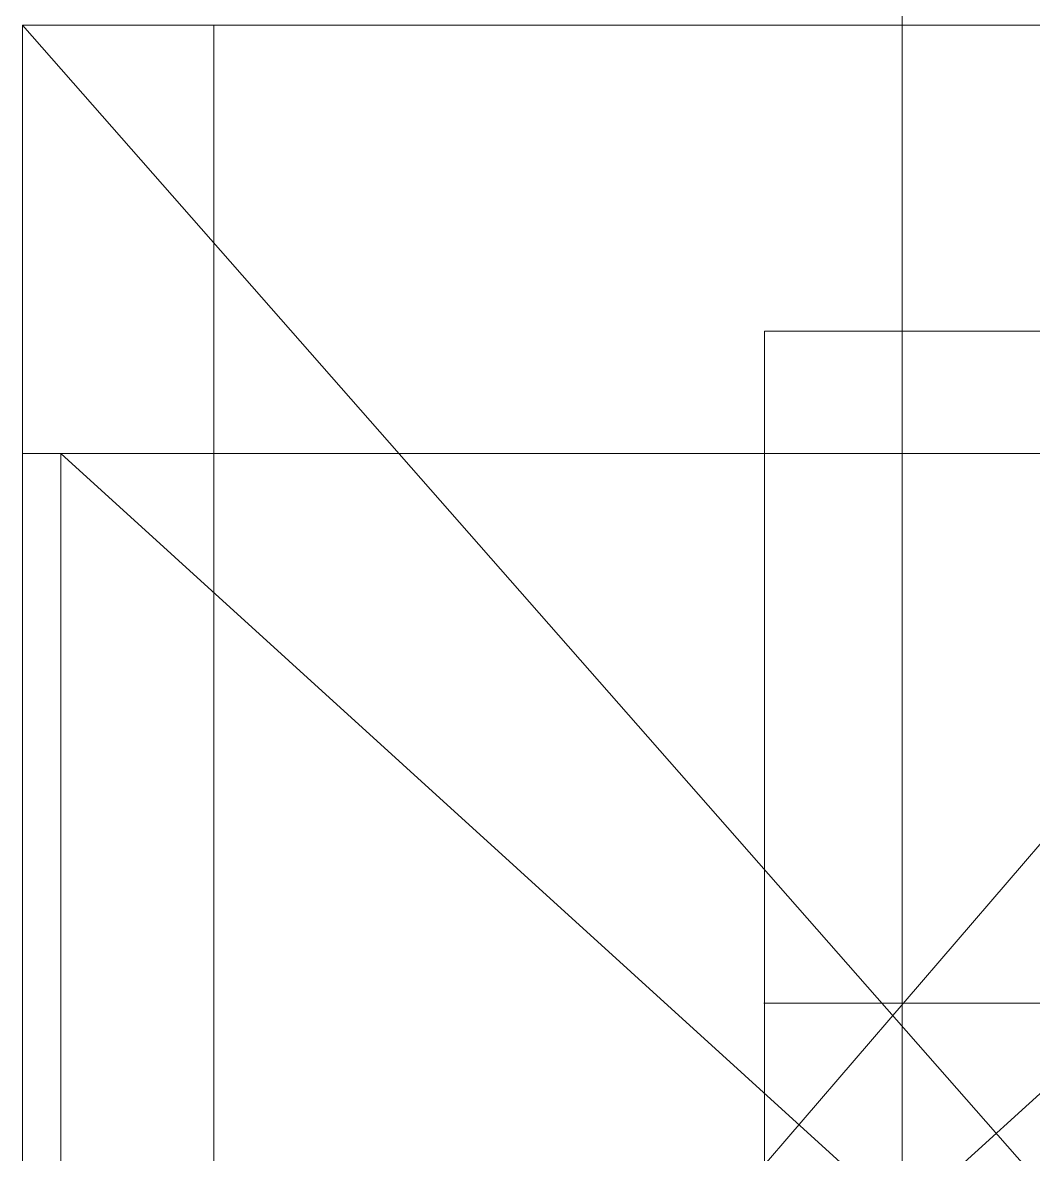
# Model space of a CAD drawing. Header units: millimetres. Extents: x -50460 to 50460, y -35640 to 35640.
# Drawn here: x -34795 to -34134, y 21926 to 22666 of the extents above; entities that cross this region are included whole.
import ezdxf

# ---------------------------------------------------------------- set-up
doc = ezdxf.new("R2010")
doc.units = ezdxf.units.MM
doc.linetypes.add('双点画线', pattern=[22, 12, -2, 2, -2, 2, -2])
doc.linetypes.add('点画线', pattern=[18, 12, -2, 2, -2])
for name, color, linetype, lineweight in [('7', 30, '双点画线', 18), ('EB0', 7, 'Continuous', 15), ('中心线层', 1, '点画线', 18), ('尺寸线层', 4, 'Continuous', 18), ('细实线层', 3, 'Continuous', 18)]:
    doc.layers.add(name, color=color, linetype=linetype, lineweight=lineweight)

# ---------------------------------------------------------------- blocks, each defined once
blk = doc.blocks.new('*X209')
at = {"layer": '细实线层'}
for p, q in [((-540, 120), (-540, 1220)), ((540, 1220), (-540, 1220)), ((540.5, 780.81), (-540.5, 780.81))]:
    blk.add_line(p, q, dxfattribs=at)
blk = doc.blocks.new('*X856')
at = {"layer": 'EB0'}
for p, q in [((-450, -312.28), (-450, 1067.72)), ((-575, -312.28), (-575, 787.72))]:
    blk.add_line(p, q, dxfattribs=at)
at = {"layer": '中心线层', "linetype": '点画线', "lineweight": 18}
blk.add_line((0, -435.28), (0, 790.72), dxfattribs=at)
at = {"layer": '尺寸线层'}
for p, q in [((575, 1067.72), (-575, 1067.72)), ((550, -212.28), (-575, 1067.72)), ((-575, 787.72), (-575, 1067.72)), ((-550, -212.28), (550, 1067.72))]:
    blk.add_line(p, q, dxfattribs=at)
at = {"layer": '细实线层'}
for p, q in [((575, 787.72), (-575, 787.72)), ((-550, 787.72), (550, -212.28)), ((550, 787.72), (-550, -212.28)), ((-550, -312.28), (-550, 787.72))]:
    blk.add_line(p, q, dxfattribs=at)
blk = doc.blocks.new('*X805')
at = {"layer": '中心线层'}
for p in [(-1515, 7018.29), (-1515, 6720.5)]:
    blk.add_line(p, (-1515, 144.39), dxfattribs=at)
at = {"layer": '尺寸线层'}
blk.add_blockref('*X856', (-1515, 819.78), dxfattribs=at)

msp = doc.modelspace()

# ---------------------------------------------------------------- block references
at = {"layer": '7'}
msp.add_blockref('*X209', (-33769.742, 21244.445), dxfattribs=at)

# ---------------------------------------------------------------- next in the draw order: block references
at = {"layer": '尺寸线层'}
msp.add_blockref('*X805', (-32704.742, 20776.945), dxfattribs=at)

doc.saveas('drawing.dxf')
